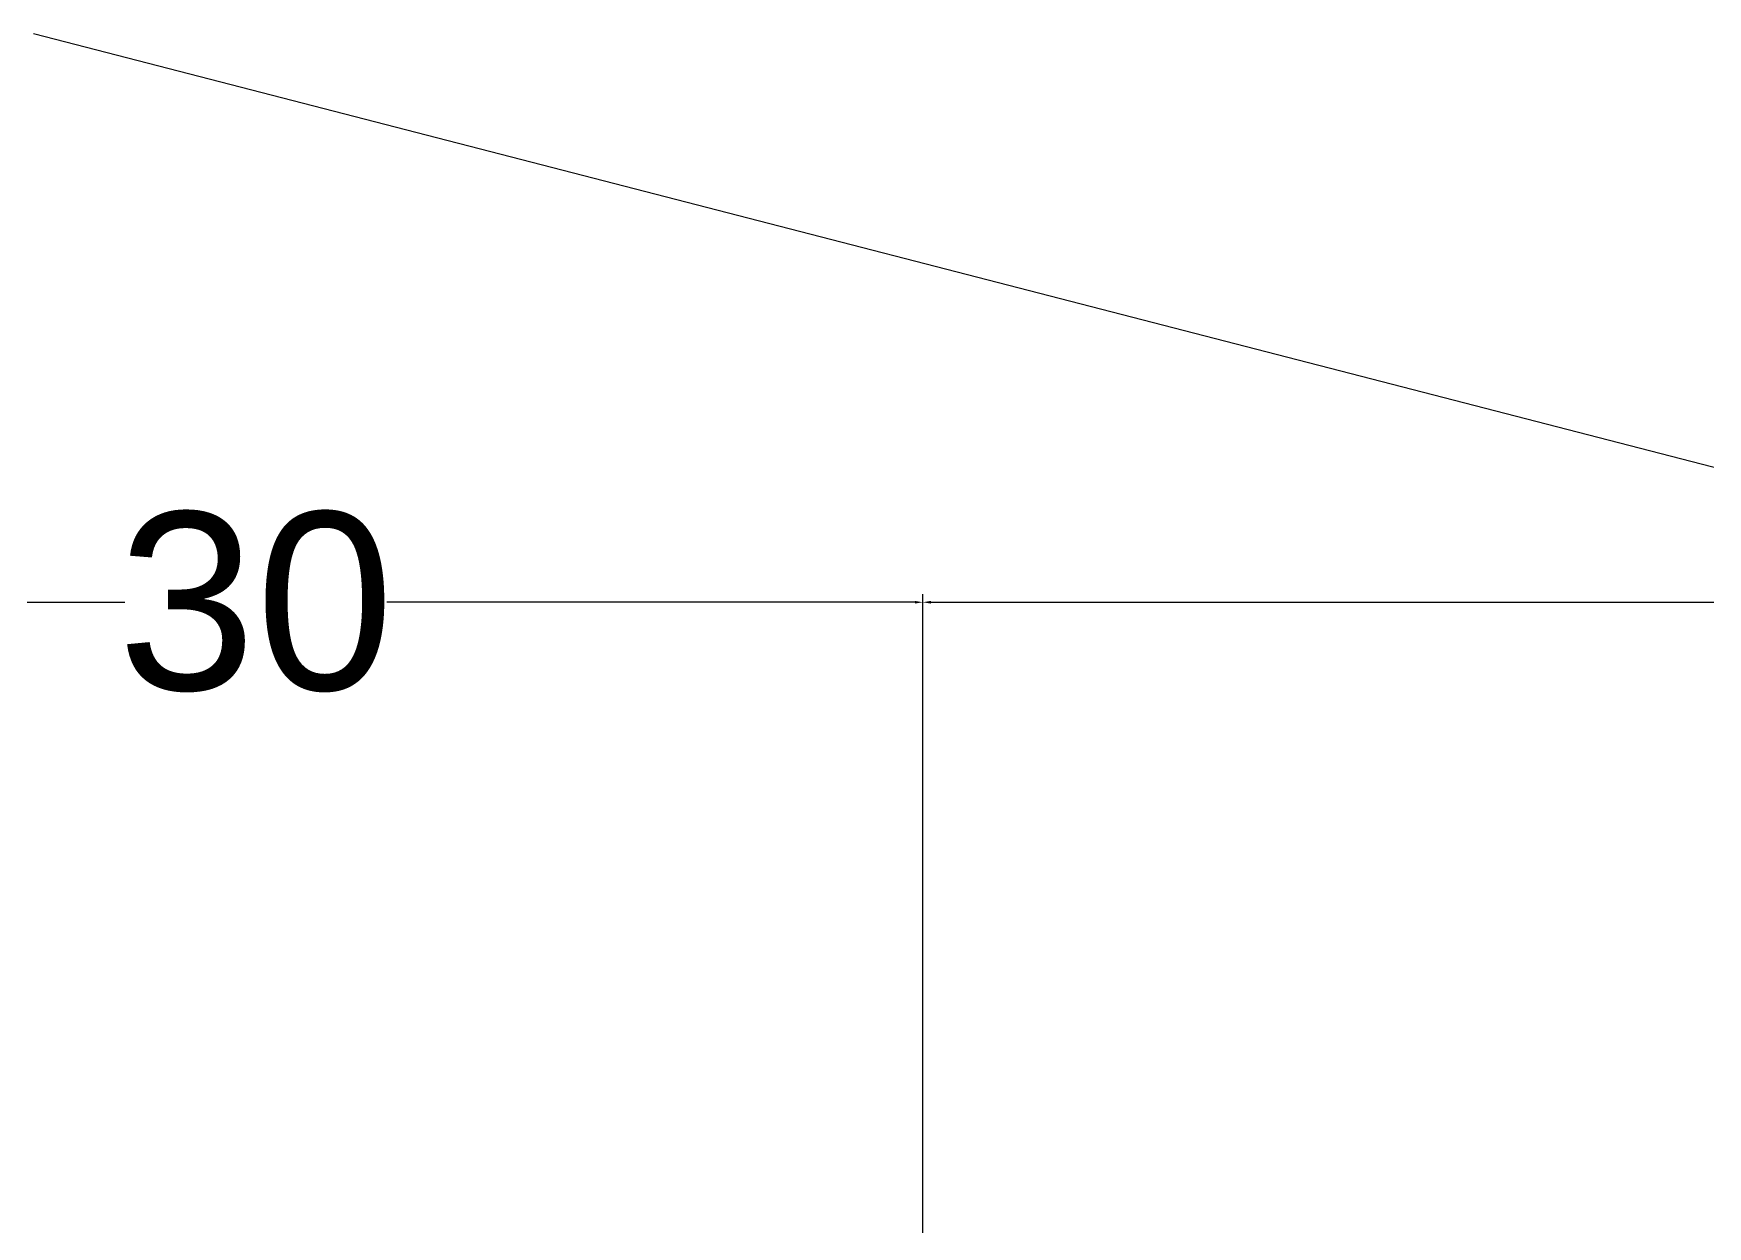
# Model space of a CAD drawing. Header units: inches. Extents: x 7 to 271, y -20 to 160.
# Drawn here: x 140 to 177.64, y 116.9 to 143.73 of the extents above; entities that cross this region are included whole.
import ezdxf

# ---------------------------------------------------------------- set-up
doc = ezdxf.new("R2010")
doc.units = ezdxf.units.IN
doc.header["$MEASUREMENT"] = 0
doc.layers.add('Dim', color=50, linetype='Continuous')
doc.styles.get("Standard").update_dxf_attribs({"font": 'arial.ttf'})
doc.dimstyles.get("Standard").update_dxf_attribs({"dimtxt": 0.18, "dimasz": 0.18, "dimexe": 0.18, "dimexo": 0.0625, "dimgap": 0.09, "dimtad": 0, "dimtih": 1, "dimtoh": 1, "dimdec": 4, "dimzin": 0, "dimdsep": 46, "dimtxsty": 'Standard', "dimcen": 0.09, "dimadec": 0, "dimazin": 0, "dimtfac": 1, "dimtdec": 4, "dimtofl": 0, "dimtmove": 0, "dimatfit": 3, "dimfxl": 1, "dimtolj": 1, "dimtzin": 0, "dimarcsym": 0})

# ---------------------------------------------------------------- blocks, each defined once
blk = doc.blocks.new('*D7')
at = {"layer": 'Defpoints', "color": 0, "transparency": 16777216}
for p in [(160, 130.937), (130, 105), (160, 90)]:
    blk.add_point(p, dxfattribs=at)
at = {"layer": 'Dim', "color": 0, "lineweight": -2, "transparency": 16777216}
for p, q in [((130, 105.062), (130, 131.117)), ((160, 90.062), (160, 131.117)), ((130.18, 130.937), (142.053, 130.937)), ((159.82, 130.937), (147.947, 130.937))]:
    blk.add_line(p, q, dxfattribs=at)
at = {"layer": 'Dim', "color": 0, "transparency": 16777216}
for points in [[(130.18, 130.967), (130.18, 130.907), (130, 130.937)], [(159.82, 130.967), (159.82, 130.907), (160, 130.937)]]:
    blk.add_solid(points, dxfattribs=at)
at = {"layer": 'Dim', "color": 0, "transparency": 16777216, "insert": (145, 130.937), "char_height": 0.18, "attachment_point": 5}
blk.add_mtext('\\A1;{\\H22.22222x;30}', dxfattribs=at)
blk = doc.blocks.new('*D8')
at = {"layer": 'Defpoints', "color": 0, "transparency": 16777216}
for p in [(160, 130.937), (230.09, 105), (160, 90)]:
    blk.add_point(p, dxfattribs=at)
at = {"layer": 'Dim', "color": 0, "lineweight": -2, "transparency": 16777216}
for p, q in [((160, 90.062), (160, 131.117)), ((230.09, 105.062), (230.09, 131.117)), ((160.18, 130.937), (192.113, 130.937)), ((229.91, 130.937), (197.977, 130.937))]:
    blk.add_line(p, q, dxfattribs=at)
at = {"layer": 'Dim', "color": 0, "transparency": 16777216}
for points in [[(160.18, 130.967), (160.18, 130.907), (160, 130.937)], [(229.91, 130.967), (229.91, 130.907), (230.09, 130.937)]]:
    blk.add_solid(points, dxfattribs=at)
at = {"layer": 'Dim', "color": 0, "transparency": 16777216, "insert": (195.045, 130.937), "char_height": 0.18, "attachment_point": 5}
blk.add_mtext('\\A1;{\\H22.22222x;70}', dxfattribs=at)

msp = doc.modelspace()

# ---------------------------------------------------------------- linework, layer by layer
msp.add_line((140, 143.72983), (233.75, 119.52369))
msp.add_arc((130, 105), 15, 41.554077, 199.471221)

# ---------------------------------------------------------------- dimensions: what is measured, and where the dimension line sits
at = {"layer": 'Dim'}
for p1, text, picture, middle in [((130, 105), '{\\H22.22222x;30}', '*D7', (145, 130.93666)), ((230.09, 105), '{\\H22.22222x;70}', '*D8', (195.045, 130.93666))]:
    dim = msp.add_linear_dim(base=(160, 130.93666), p1=p1, p2=(160, 90), text=text, dimstyle='Standard', dxfattribs=at)
    dim.commit()
    dim.dimension.update_dxf_attribs({"geometry": picture, "text_midpoint": middle})

doc.saveas('drawing.dxf')
